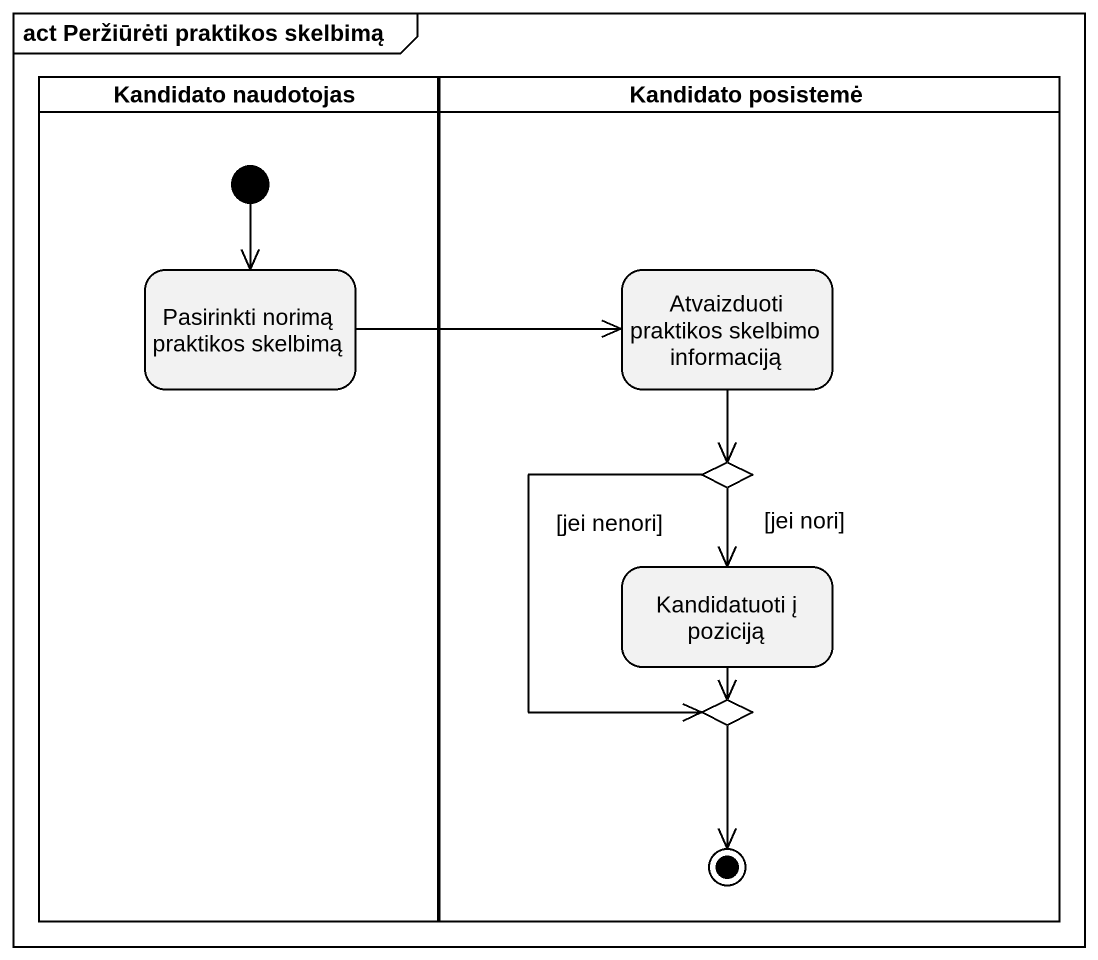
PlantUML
@startuml
mainframe act Peržiūrėti praktikos skelbimą
hide empty description
state "Kandidato naudotojas" as Kandidato_naudotojas <<partition>> {
  state "Pasirinkti norimą praktikos skelbimą" as Pasirinkti_norimą_praktikos
  [*] --> Pasirinkti_norimą_praktikos
}
state "Kandidato posistemė" as Kandidato_posistemė <<partition>> {
  state "Atvaizduoti praktikos skelbimo informaciją" as Atvaizduoti_praktikos
  state choice1 <<choice>>
  state "Kandidatuoti į poziciją" as Kandidatuoti_į_poziciją
  state choice2 <<choice>>
  choice2 --> [*]
}
Pasirinkti_norimą_praktikos -right-> Atvaizduoti_praktikos
Atvaizduoti_praktikos --> choice1
choice1 --> Kandidatuoti_į_poziciją : [jei nori]
choice1 --> choice2 : [jei nenori]
Kandidatuoti_į_poziciją --> choice2
@enduml
